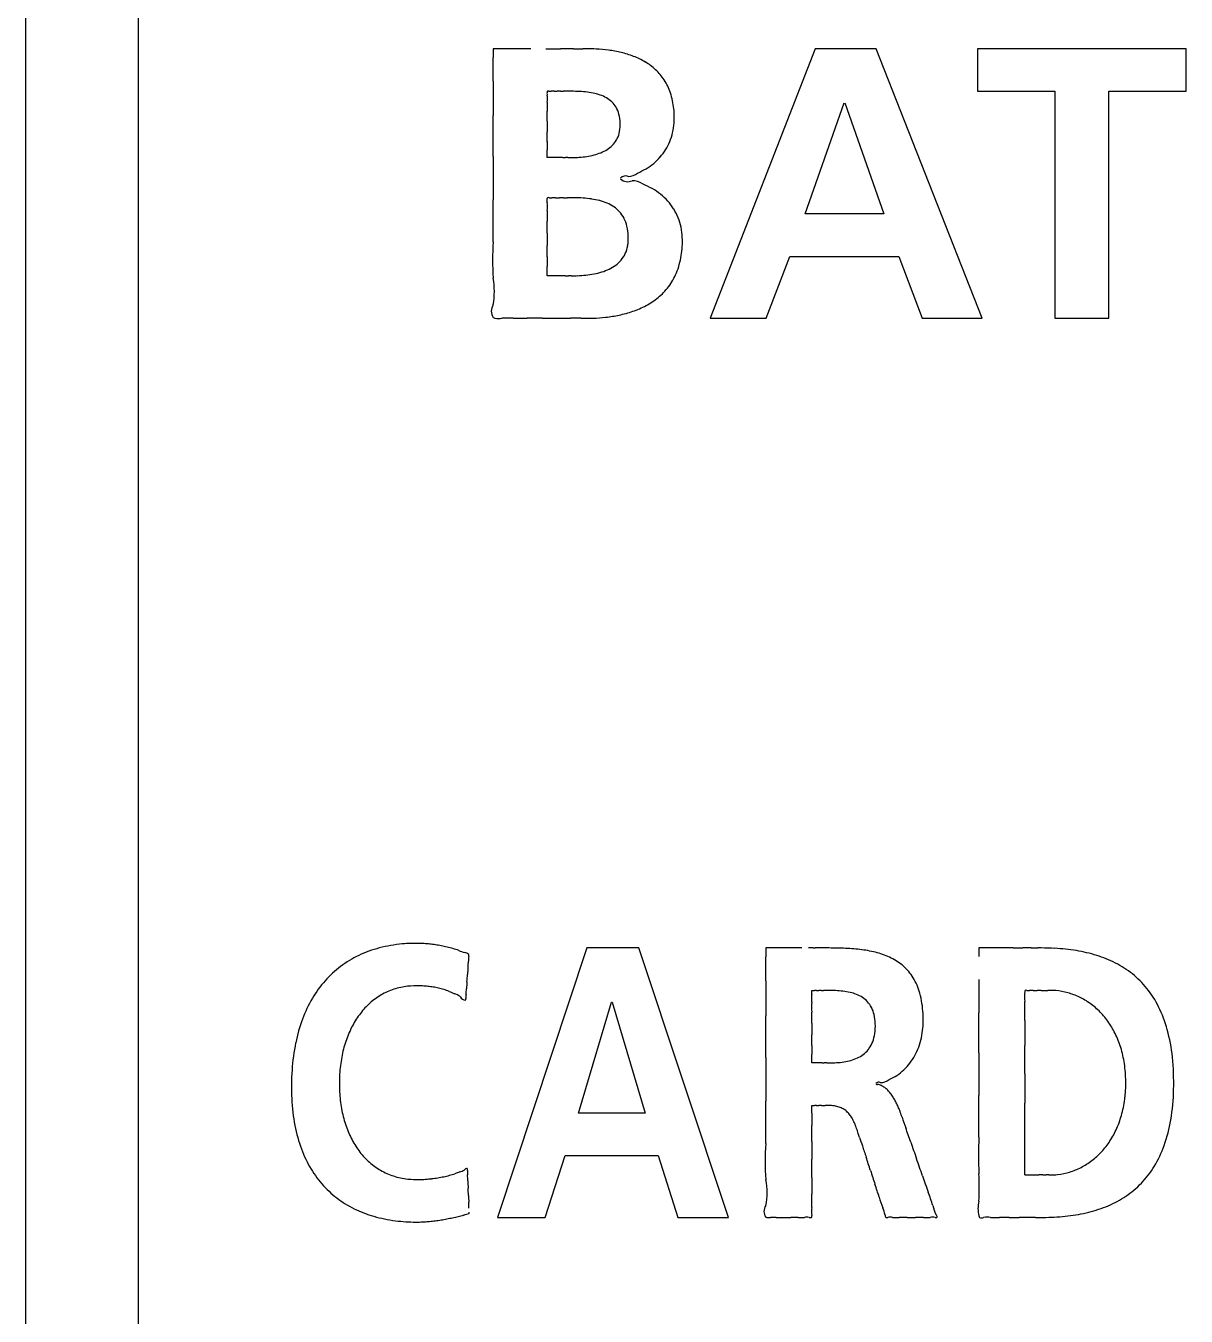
# Model space of a CAD drawing. Extents: x 174.2 to 222.4, y 163.3 to 260.6.
# Drawn here: x 174.17 to 179.33, y 239.5 to 245.24 of the extents above; entities that cross this region are included whole.
import ezdxf

# ---------------------------------------------------------------- set-up
doc = ezdxf.new("R2010")
doc.units = 0
doc.header["$LTSCALE"] = 23.1
doc.layers.get('0').update_dxf_attribs({"linetype": 'CONTINUOUS'})

msp = doc.modelspace()

# ---------------------------------------------------------------- linework, layer by layer
at = {"color": 7, "linetype": 'Continuous'}
for p, q in [((174.6734, 257.6355), (174.6734, 219.5144)), ((174.1734, 168.1355), (174.1734, 257.1355)), ((176.2514, 245.1361), (176.2514, 245.0971)), ((176.4187, 245.1361), (176.2514, 245.1361)), ((177.6833, 245.1361), (177.2164, 243.9376)), ((177.9546, 245.1361), (177.6833, 245.1361)), ((178.4252, 243.9376), (177.9546, 245.1361)), ((178.4056, 245.1361), (178.4056, 244.9474)), ((179.333, 245.1361), (178.4056, 245.1361)), ((179.333, 244.9474), (179.333, 245.1361)), ((176.4918, 244.9458), (176.4929, 244.9474)), ((178.4056, 244.9474), (178.7491, 244.9474)), ((178.7491, 244.9474), (178.7491, 243.9376)), ((178.9895, 243.9376), (178.9895, 244.9474)), ((178.9895, 244.9474), (179.333, 244.9474)), ((177.6387, 244.4013), (177.8122, 244.8959)), ((177.8156, 244.8959), (177.9891, 244.4013)), ((176.4918, 244.6519), (176.4918, 244.6864)), ((176.5605, 244.6519), (176.4918, 244.6519)), ((176.4918, 244.4715), (176.4932, 244.4733)), ((177.9891, 244.4013), (177.6387, 244.4013)), ((177.4653, 243.9376), (177.57, 244.2123)), ((177.57, 244.2123), (178.0559, 244.2123)), ((178.0559, 244.2123), (178.1591, 243.9376)), ((176.4918, 244.1266), (176.4918, 244.167)), ((176.5714, 244.1266), (176.4918, 244.1266)), ((176.5359, 243.9376), (176.5952, 243.9376)), ((177.2164, 243.9376), (177.4653, 243.9376)), ((178.1591, 243.9376), (178.4252, 243.9376)), ((178.7491, 243.9376), (178.9895, 243.9376)), ((176.6684, 241.136), (176.2715, 239.9375)), ((176.8989, 241.136), (176.6684, 241.136)), ((177.2985, 239.9375), (176.8989, 241.136)), ((177.4635, 241.136), (177.4635, 241.0963)), ((177.6234, 241.136), (177.4635, 241.136)), ((178.4109, 241.136), (178.4109, 241.0982)), ((178.5636, 241.136), (178.4109, 241.136)), ((177.6678, 240.9455), (177.6686, 240.9473)), ((177.6686, 240.9473), (177.673, 240.9473)), ((176.6305, 240.4012), (176.7778, 240.8957)), ((176.7778, 240.8957), (176.7807, 240.8957)), ((176.7807, 240.8957), (176.928, 240.4012)), ((177.6678, 240.6244), (177.6678, 240.6621)), ((177.7149, 240.6244), (177.6678, 240.6244)), ((177.7345, 240.6244), (177.7308, 240.6244)), ((177.6678, 240.4318), (177.6685, 240.4355)), ((177.6685, 240.4355), (177.6728, 240.4355)), ((176.928, 240.4012), (176.6305, 240.4012)), ((178.6152, 240.1265), (178.6152, 240.3239)), ((176.4831, 239.9375), (176.5721, 240.2122)), ((176.5721, 240.2122), (176.985, 240.2122)), ((176.985, 240.2122), (177.0725, 239.9375)), ((178.6152, 240.1265), (178.6775, 240.1265)), ((176.1451, 239.9547), (176.1448, 239.9613)), ((176.2715, 239.9375), (176.4831, 239.9375)), ((177.0725, 239.9375), (177.2985, 239.9375))]:
    msp.add_line(p, q, dxfattribs=at)
for centre, radius, start, end in [((176.519, 603.3324), 358.1963, 269.99478, 270.00522), ((176.5799, 157.3988), 87.7373, 89.981543, 90.018457), ((176.6289, 264.5667), 19.4306, 269.93891, 270.06109), ((176.6596, 241.9259), 3.2102, 89.82162, 90.17838), ((176.6676, 244.2373), 0.8988, 87.33146, 89.87243), ((176.6778, 244.482), 0.6539, 82.39065, 87.22753), ((176.6921, 244.5825), 0.5525, 76.53888, 82.47801), ((176.7201, 244.6985), 0.4331, 68.91117, 76.5727), ((-823.5465, 245.0447), 999.7978, 359.996995, 0.003005), ((176.754, 244.7858), 0.3394, 59.19866, 68.95087), ((176.7868, 244.8411), 0.2752, 47.14024, 59.17882), ((176.8058, 244.8625), 0.2465, 33.1977, 46.99041), ((465.3878, 244.916), 289.1365, 179.984883, 180.015117), ((176.5173, 244.9377), 0.0267, 162.42858, 197.57142), ((176.496, 244.9402), 0.00775, 66.98385, 113.01615), ((176.5041, 244.9862), 0.0392, 262.5164, 277.4836), ((176.5157, 244.7784), 0.1691, 87.79377, 92.20623), ((176.5295, 245.6234), 0.6761, 269.3859, 270.6141), ((176.544, 242.373), 2.5744, 89.83724, 90.16276), ((176.558, 254.5239), 9.5765, 269.95985, 270.04015), ((176.5702, 197.8342), 47.1132, 89.99339, 90.00661), ((176.5791, 217.0565), 27.8909, 89.99282, 90.00718), ((176.5831, 242.6282), 2.3192, 89.79227, 90.01288), ((176.5894, 243.9968), 0.9505, 87.74021, 89.87277), ((176.6053, 244.3894), 0.5576, 84.16821, 87.77659), ((176.7976, 244.8583), 0.2557, 18.67909, 32.97663), ((177.1413, 244.8794), 0.6498, 178.23403, 181.76597), ((176.3456, 244.9145), 0.147, 354.09776, 5.90224), ((176.626, 244.5889), 0.3571, 78.74254, 84.21467), ((176.6496, 244.706), 0.2376, 70.9522, 78.81037), ((176.6737, 244.7755), 0.164, 60.18016, 71.00759), ((176.6935, 244.8103), 0.124, 46.25083, 60.11925), ((176.7017, 244.8197), 0.1115, 30.26865, 45.95474), ((176.7325, 244.838), 0.3239, 5.5866, 18.38188), ((94.7669, 244.7487), 81.4846, 359.935977, 0.064023), ((173.8615, 244.8366), 2.6304, 359.50339, 0.49661), ((176.6889, 244.8132), 0.1259, 14.69355, 29.90229), ((176.6413, 244.8012), 0.175, 1.76176, 14.53738), ((176.706, 244.8315), 0.3509, 355.84683, 6.22489), ((186.5848, 244.7903), 10.093, 179.86694, 180.13306), ((176.6472, 244.7984), 0.1692, 349.81715, 2.76841), ((176.7711, 244.8273), 0.2857, 346.98832, 355.743), ((139.358, 244.7449), 37.1339, 359.96614, 0.03386), ((308.0153, 244.7047), 131.5235, 179.99202, 180.00798), ((176.7011, 244.7873), 0.114, 318.83814, 334.05224), ((176.6921, 244.791), 0.1237, 334.35679, 349.50655), ((176.8071, 244.8182), 0.2485, 328.16305, 337.53862), ((176.7995, 244.8211), 0.2567, 337.57724, 346.90284), ((198.337, 244.5609), 22.0858, 179.74906, 180.25094), ((176.6052, 245.061), 0.4085, 275.27778, 279.99742), ((176.6236, 244.9577), 0.3035, 279.9545, 286.19161), ((176.6466, 244.8793), 0.2219, 286.13022, 294.3722), ((176.6711, 244.8257), 0.1629, 294.32561, 305.10683), ((176.6916, 244.7964), 0.1271, 305.14945, 318.60303), ((176.8111, 244.8156), 0.2437, 318.70613, 328.17039), ((176.5672, 303.1628), 58.5108, 269.993506, 270.006494), ((176.5788, 231.4464), 13.2055, 89.97828, 90.02172), ((176.5865, 247.0056), 2.3537, 269.93491, 270.06509), ((176.5888, 245.3692), 0.7173, 270.02995, 271.64118), ((176.5943, 245.1732), 0.5212, 271.65128, 275.33363), ((176.13, 246.1249), 1.7204, 296.35125, 297.77022), ((176.8174, 244.799), 0.2271, 300.18628, 310.61759), ((176.7903, 244.8353), 0.2723, 309.96914, 318.49071), ((176.8402, 244.5416), 0.0294, 66.83986, 138.86492), ((176.8494, 244.5895), 0.0448, 225.52208, 296.06933), ((176.8465, 244.6512), 0.0827, 273.70335, 304.79071), ((176.8655, 244.4541), 0.0953, 57.94496, 87.82907), ((176.4607, 243.5245), 1.1082, 63.30957, 65.73991), ((176.8413, 244.3026), 0.2422, 50.33224, 61.07241), ((176.8182, 244.27), 0.2821, 41.94948, 50.93286), ((170.522, 244.3708), 5.7302, 359.06683, 0.93317), ((176.5207, 244.462), 0.0304, 161.81939, 198.18062), ((176.3261, 244.4348), 0.1667, 353.89121, 6.10879), ((176.4969, 244.4645), 0.00955, 67.17734, 112.82266), ((176.5068, 244.5212), 0.0483, 262.57641, 277.42359), ((176.521, 244.265), 0.2085, 87.81138, 92.18862), ((176.5378, 245.3069), 0.8336, 269.39087, 270.60913), ((176.5557, 241.2941), 3.1792, 89.83881, 90.16119), ((176.5728, 256.5814), 12.1081, 269.96116, 270.03884), ((176.5877, 123.4624), 121.0109, 89.996851, 90.003149), ((176.5986, 230.8017), 13.6716, 89.98208, 90.01792), ((176.6034, 243.1309), 1.3424, 89.59432, 90.02137), ((176.6086, 243.8096), 0.6637, 86.30944, 89.62833), ((176.6215, 244.0027), 0.4702, 81.74386, 86.36541), ((176.6419, 244.1415), 0.3298, 75.39335, 81.78412), ((176.6658, 244.2325), 0.2357, 66.85697, 75.44506), ((176.6897, 244.2883), 0.1751, 55.73392, 66.87206), ((176.7075, 244.3148), 0.1431, 42.1908, 55.63086), ((176.8394, 244.2903), 0.2527, 31.85717, 41.75619), ((177.2284, 244.3935), 0.7369, 178.17216, 181.82784), ((176.7115, 244.3193), 0.1372, 27.4252, 41.93482), ((176.6916, 244.3098), 0.1592, 13.41202, 27.16795), ((176.8387, 244.2897), 0.2537, 11.92484, 31.85413), ((173.509, 244.3433), 2.983, 359.48599, 0.51401), ((187.9374, 244.289), 11.4456, 179.86228, 180.13772), ((176.6347, 244.2966), 0.2176, 1.66196, 13.31529), ((176.8021, 244.2833), 0.2908, 2.58295, 11.67699), ((177.6532, 244.1967), 1.4041, 176.6999, 183.3001), ((134.3813, 244.2357), 42.1106, 359.96495, 0.03505), ((176.7071, 244.2851), 0.1447, 335.37907, 349.97568), ((176.6515, 244.2939), 0.2009, 350.28684, 2.58266), ((176.7119, 244.2792), 0.3811, 350.44471, 2.58656), ((325.6422, 244.1885), 149.1504, 179.991741, 180.008259), ((176.7197, 244.28), 0.1311, 320.28804, 335.11988), ((176.7463, 244.2695), 0.3456, 337.84844, 351.09151), ((176.641, 244.4465), 0.3174, 280.69641, 287.2254), ((176.6655, 244.3685), 0.2356, 287.16928, 295.68192), ((176.691, 244.3155), 0.1768, 295.64951, 306.60091), ((176.7117, 244.2874), 0.1419, 306.66343, 320.05197), ((175.9447, 244.0566), 0.3123, 349.06459, 10.93541), ((176.5791, 303.1178), 58.9912, 269.992538, 270.007462), ((176.5926, 230.8126), 13.3139, 89.97504, 90.02496), ((176.6015, 246.4995), 2.373, 269.9252, 270.0748), ((176.6041, 244.8486), 0.722, 270.03769, 271.80157), ((176.61, 244.6566), 0.53, 271.82057, 275.79424), ((176.6213, 244.5491), 0.4219, 275.73412, 280.7374), ((176.8057, 244.2473), 0.2822, 323.03913, 337.46947), ((176.778, 244.2824), 0.3268, 297.96568, 309.34314), ((176.8042, 244.2496), 0.2848, 309.4511, 322.84629), ((176.2969, 243.9688), 0.0537, 147.85204, 212.14796), ((176.7413, 244.3515), 0.405, 288.88848, 297.97185), ((176.2647, 243.9673), 0.0302, 243.91865, 259.56895), ((176.275, 244.0515), 0.115, 262.12432, 277.87568), ((176.3156, 243.3685), 0.5697, 87.49615, 92.50385), ((176.3713, 246.361), 2.4236, 269.27079, 270.72921), ((176.4358, 234.3094), 9.6282, 89.79991, 90.20009), ((176.5026, 282.6051), 38.6675, 269.95076, 270.04924), ((176.6181, 210.5539), 33.3837, 89.96069, 90.03931), ((176.654, 249.7421), 5.8045, 269.87194, 270.12806), ((176.666, 244.9908), 1.0532, 270.04832, 271.62788), ((176.6744, 244.6292), 0.6916, 271.7833, 276.42101), ((176.6828, 244.5659), 0.6277, 276.31338, 281.84293), ((176.7077, 244.4484), 0.5076, 281.81405, 288.93707), ((175.9092, 240.5102), 0.6465, 88.85228, 95.48864), ((175.9102, 240.6139), 0.5428, 86.30207, 88.74608), ((175.8578, 240.6741), 0.4747, 115.46179, 126.84633), ((175.8771, 240.6323), 0.5208, 104.66156, 115.40344), ((175.9039, 240.525), 0.6313, 95.14132, 104.54609), ((175.909, 240.6033), 0.5535, 83.71744, 86.24254), ((175.9037, 240.552), 0.6051, 81.34566, 83.75061), ((175.8991, 240.5232), 0.6343, 78.96434, 81.32852), ((175.9122, 240.5862), 0.5699, 76.36304, 79.04922), ((175.84, 240.3071), 0.8581, 74.26176, 76.06728), ((176.0074, 240.8813), 0.2601, 69.46787, 75.4517), ((176.1692, 241.2753), 0.1661, 244.85343, 254.20056), ((176.1244, 241.09), 0.0255, 40.85882, 90.99321), ((176.1202, 241.1037), 0.0237, 344.6741, 7.06028), ((177.6636, 82.3053), 158.8307, 89.99617, 90.00383), ((177.679, 265.7763), 24.6403, 269.98903, 270.01097), ((177.706, 231.7479), 9.3882, 89.75971, 90.13624), ((177.7399, 239.3768), 1.7592, 87.42515, 89.82086), ((177.7804, 240.2647), 0.8704, 82.69703, 87.46741), ((177.8257, 240.6122), 0.52, 75.08334, 82.77542), ((177.873, 240.7883), 0.3376, 63.83858, 75.15625), ((178.5851, 642.7896), 401.6536, 269.996932, 270.003068), ((178.6255, 141.9384), 99.1976, 89.989088, 90.010912), ((178.6587, 263.5243), 22.3882, 269.9635, 270.0365), ((178.6806, 237.1457), 3.9903, 89.89063, 90.10937), ((178.6873, 239.9283), 1.2077, 87.07694, 89.95948), ((178.7049, 240.2754), 0.8602, 80.64977, 87.06953), ((178.7364, 240.462), 0.671, 72.76286, 80.71328), ((178.7788, 240.599), 0.5276, 62.94253, 72.755), ((175.8543, 240.6803), 0.4676, 126.95249, 138.469), ((178.7478, 240.846), 2.6162, 175.51958, 176.2148), ((175.476, 241.1121), 0.6665, 354.69117, 357.04321), ((176.2887, 241.077), 0.1471, 172.00017, 179.73422), ((-724.6384, 241.0428), 902.102, 359.996607, 0.003393), ((177.9118, 240.8681), 0.2488, 48.78503, 63.74974), ((177.9236, 240.8841), 0.2291, 31.53643, 48.36208), ((178.8155, 240.6718), 0.446, 51.41128, 62.88191), ((175.8819, 240.6569), 0.5038, 138.55699, 149.55765), ((179.8037, 240.7051), 3.6795, 175.62491, 176.10947), ((169.8133, 241.4592), 6.3394, 355.71808, 356.01631), ((438.1325, 240.9118), 260.669, 179.982946, 180.017054), ((177.8835, 240.8618), 0.2749, 15.3045, 31.12403), ((902.7542, 240.922), 724.3433, 179.994122, 180.005878), ((178.8304, 240.6922), 0.4208, 38.84017, 51.26607), ((175.9026, 240.6706), 0.2967, 111.28057, 123.14618), ((175.9028, 240.6698), 0.2975, 99.08345, 111.25061), ((175.9105, 240.609), 0.3588, 89.5152, 98.76675), ((175.9116, 240.474), 0.4938, 87.03159, 89.78135), ((175.9137, 240.4959), 0.4718, 84.27607, 87.14621), ((175.9206, 240.568), 0.3993, 80.82235, 84.22681), ((175.928, 240.6126), 0.3541, 76.97072, 80.85585), ((175.9215, 240.5888), 0.3787, 73.11598, 76.82577), ((175.9568, 240.6979), 0.2642, 68.06952, 73.55594), ((179.022, 247.7538), 7.4289, 246.46371, 246.66682), ((176.055, 240.8557), 0.0806, 52.46269, 72.24143), ((176.3368, 240.9049), 0.2073, 173.38488, 178.3495), ((175.1644, 241.0117), 0.97, 355.09616, 356.63823), ((177.7123, 240.9367), 0.0453, 168.76639, 191.23361), ((177.4164, 240.9114), 0.252, 356.2416, 3.7584), ((177.6767, 240.9748), 0.0278, 262.36631, 277.63369), ((177.6851, 240.8274), 0.1199, 87.75081, 92.24919), ((177.695, 241.4267), 0.4795, 269.374, 270.626), ((177.7056, 239.1207), 1.8266, 89.83416, 90.16584), ((177.7157, 247.7898), 6.8425, 269.95938, 270.04062), ((177.7245, 201.331), 39.6162, 89.99431, 90.00569), ((177.7309, 227.3669), 13.5804, 89.98933, 90.01067), ((177.7337, 239.2833), 1.6639, 89.73679, 90.0091), ((177.7391, 240.1965), 0.7507, 87.31235, 89.82422), ((177.7532, 240.4913), 0.4556, 83.23746, 87.35273), ((177.772, 240.6476), 0.2981, 77.15645, 83.28374), ((177.7932, 240.7396), 0.2038, 68.59024, 77.21504), ((177.8139, 240.7923), 0.1472, 57.09094, 68.60903), ((177.739, 240.8236), 0.4244, 2.75223, 15.13398), ((178.8577, 240.9205), 0.2435, 174.71423, 185.28577), ((178.623, 240.9429), 0.00775, 145.93232, 179.92418), ((178.6203, 240.9381), 0.00989, 67.94935, 112.05065), ((178.6303, 240.9975), 0.0506, 262.89693, 277.10307), ((178.6445, 240.7286), 0.2188, 87.90827, 92.09173), ((178.6614, 241.8229), 0.8757, 269.4184, 270.5816), ((178.6792, 237.5651), 3.3822, 89.84802, 90.15198), ((178.6964, 256.8874), 15.9401, 269.97041, 270.02959), ((178.7113, 257.6626), 16.7153, 269.97713, 270.02287), ((178.7223, 238.4651), 2.4821, 89.90098, 90.09902), ((178.7267, 240.5225), 0.4247, 88.22973, 90.01298), ((178.7296, 240.6586), 0.2886, 77.16591, 87.968), ((178.7265, 240.6433), 0.3042, 66.91274, 77.23793), ((178.8025, 240.6715), 0.4556, 26.41538, 38.66879), ((175.9529, 240.6158), 0.5858, 149.61318, 159.62418), ((175.9377, 240.6317), 0.3492, 134.57889, 144.9332), ((175.9114, 240.658), 0.312, 123.23981, 134.54399), ((176.1311, 240.9354), 0.0313, 210.2959, 266.26562), ((176.1018, 240.9095), 0.0278, 348.9696, 2.76479), ((178.7831, 240.873), 1.1155, 178.87599, 181.12401), ((177.8289, 240.8159), 0.1192, 42.88411, 56.96263), ((177.8305, 240.8183), 0.1163, 27.47584, 42.56713), ((177.8096, 240.8082), 0.1396, 13.1482, 27.21581), ((177.2497, 240.8561), 1.3662, 358.23829, 1.76171), ((178.7226, 240.6347), 0.3136, 56.66522, 66.87396), ((178.7135, 240.621), 0.3301, 46.65973, 56.65395), ((178.7071, 240.6252), 0.5616, 15.2475, 26.31427), ((176.0743, 240.5708), 0.7153, 159.6292, 168.48031), ((175.9816, 240.6009), 0.4028, 144.9424, 154.28697), ((104.0916, 240.7418), 73.372, 359.927866, 0.072134), ((173.1518, 240.8262), 4.5161, 359.68393, 0.31607), ((177.7465, 240.7939), 0.2043, 1.66477, 13.00307), ((177.7239, 240.8154), 0.4399, 355.3929, 3.72811), ((-26.0975, 240.7587), 204.5085, 359.975056, 0.024944), ((184.6681, 240.7584), 6.0531, 179.47336, 180.52664), ((178.6986, 240.6054), 0.3516, 36.87113, 46.6403), ((178.6748, 240.5877), 0.3813, 27.36996, 36.85208), ((176.0417, 240.5719), 0.4695, 154.27967, 162.69422), ((194.9962, 240.7757), 17.3284, 179.91531, 180.08469), ((177.7762, 240.7798), 0.174, 339.47445, 351.97964), ((177.7099, 240.79), 0.241, 351.78294, 2.35663), ((177.8258, 240.8091), 0.3378, 347.56333, 355.05774), ((178.6382, 240.569), 0.4224, 18.24072, 27.34933), ((178.5064, 240.571), 0.7695, 5.94255, 15.20759), ((176.2741, 240.5306), 0.9192, 168.51334, 176.03864), ((176.1117, 240.5499), 0.543, 162.6756, 170.33898), ((113.9135, 240.7261), 63.7543, 359.978449, 0.021551), ((403.4777, 240.6821), 225.8099, 179.994921, 180.005079), ((177.815, 240.7658), 0.1326, 324.93641, 339.26453), ((177.8505, 240.8036), 0.3126, 339.74812, 347.58254), ((154.1061, 240.6394), 24.5092, 359.85192, 0.14808), ((178.5861, 240.5519), 0.4773, 9.56348, 18.22955), ((176.1925, 240.5362), 0.6249, 170.34089, 177.3553), ((197.3129, 240.5517), 19.8496, 179.71775, 180.28225), ((177.7962, 240.8067), 0.1766, 287.64296, 297.5931), ((177.8141, 240.7721), 0.1376, 297.63598, 310.17514), ((177.8231, 240.7608), 0.1232, 310.38192, 324.65821), ((177.8983, 240.7813), 0.2596, 322.62827, 331.5625), ((177.8727, 240.7955), 0.2889, 331.50434, 339.7307), ((233.996, 240.5746), 55.5852, 179.90198, 180.09802), ((178.215, 240.5385), 1.0626, 358.29671, 6.06213), ((176.3961, 240.518), 1.0418, 175.81019, 182.94552), ((177.7194, 309.982), 69.3576, 269.996248, 270.003752), ((177.7274, 224.9709), 15.6535, 89.98745, 90.01255), ((177.7346, 241.4333), 0.8088, 269.98918, 271.39144), ((177.7423, 241.1344), 0.5098, 271.34193, 275.01578), ((177.7567, 240.9739), 0.3487, 274.96679, 280.29322), ((177.7757, 240.8706), 0.2437, 280.24709, 287.68073), ((177.9451, 240.7292), 0.1895, 302.54332, 314.531), ((177.8958, 240.7846), 0.2636, 313.73326, 322.38752), ((178.507, 240.5389), 0.5574, 1.47715, 9.52934), ((176.2315, 240.5332), 0.664, 177.25335, 184.03915), ((177.9659, 240.5229), 0.016, 63.47202, 139.35955), ((177.9578, 240.5338), 0.0056, 223.44175, 299.8076), ((177.9623, 240.5051), 0.0238, 51.00011, 94.05655), ((177.9734, 240.6004), 0.0633, 269.61117, 307.55689), ((177.4526, 241.6162), 1.2038, 297.6892, 299.59234), ((272.6579, 240.511), 94.0427, 179.960323, 180.039677), ((178.4839, 240.5363), 0.5806, 353.69709, 1.67307), ((176.168, 240.5279), 0.6003, 183.95957, 191.10715), ((177.7972, 240.195), 0.3748, 58.59524, 61.27438), ((177.9429, 240.443), 0.0873, 43.52327, 55.39014), ((177.8893, 240.3883), 0.1638, 37.90229, 44.47244), ((177.8656, 240.3708), 0.1933, 31.92657, 37.69236), ((177.8001, 240.3294), 0.2708, 27.82291, 32.02993), ((163.9246, 240.387), 14.4866, 359.63416, 0.36584), ((178.5569, 240.5279), 0.5071, 345.31504, 353.73248), ((178.3178, 240.5278), 0.9597, 350.61644, 358.74994), ((176.2054, 240.5057), 0.8506, 182.77945, 190.83841), ((176.0816, 240.5109), 0.5122, 191.10648, 199.03859), ((172.3303, 240.3601), 5.1341, 358.95297, 1.04703), ((176.7319, 240.4166), 0.936, 359.07072, 0.92927), ((177.6765, 240.4688), 0.0335, 263.65923, 276.34077), ((177.6849, 240.29), 0.1455, 88.13033, 91.86967), ((177.695, 241.0182), 0.5827, 269.48071, 270.51929), ((177.7055, 238.1886), 2.2469, 89.86482, 90.13518), ((177.7156, 251.0097), 10.5742, 269.97395, 270.02605), ((177.7243, 251.1939), 10.7584, 269.97976, 270.02024), ((177.7303, 238.9043), 1.5311, 89.91468, 90.08532), ((177.7326, 240.0792), 0.3562, 88.1629, 89.99238), ((177.7379, 240.2319), 0.2035, 81.31403, 88.2733), ((177.7483, 240.2992), 0.1354, 72.24548, 81.38707), ((177.7588, 240.3326), 0.1004, 60.97703, 72.13844), ((177.7631, 240.341), 0.0909, 48.93617, 60.74277), ((177.755, 240.3324), 0.1027, 38.00117, 48.71261), ((177.7298, 240.2922), 0.3504, 24.56959, 27.8372), ((177.609, 240.237), 0.4831, 22.23204, 24.56588), ((177.635, 240.2463), 0.4556, 20.42724, 22.38724), ((-167.3858, 240.3849), 346.0011, 359.989903, 0.010097), ((182.7707, 240.3741), 5.1029, 179.69329, 180.30671), ((177.7248, 240.309), 0.1409, 29.48155, 37.93009), ((177.6529, 240.2682), 0.2236, 23.55572, 29.50649), ((177.5112, 240.2058), 0.3785, 19.67455, 23.65433), ((177.2274, 240.1018), 0.888, 18.46639, 19.98765), ((183.157, 242.1311), 5.3793, 198.96306, 199.49098), ((178.6201, 240.5116), 0.4418, 336.33835, 345.289), ((178.6049, 240.4807), 0.6686, 340.52275, 350.58898), ((176.0124, 240.4692), 0.6542, 190.87422, 200.33562), ((176.0108, 240.4864), 0.4373, 199.0243, 207.84139), ((156.6931, 240.3113), 20.9747, 359.90287, 0.09713), ((177.0693, 240.0481), 0.8476, 18.07913, 19.65675), ((171.5547, 238.2304), 6.6541, 18.06047, 18.22156), ((158.1748, 233.356), 21.0993, 19.13499, 19.31906), ((178.6622, 240.4933), 0.3959, 326.97482, 336.32248), ((175.9019, 240.4285), 0.5365, 200.36268, 210.95572), ((175.9556, 240.4572), 0.3749, 207.84432, 217.67014), ((178.7117, 240.1858), 1.2508, 176.3111, 183.6889), ((221.7274, 240.2358), 44.0596, 179.94811, 180.05189), ((220.2331, 254.149), 44.561, 198.11573, 198.1663), ((594.3412, 376.6739), 438.2223, 198.137497, 198.14453), ((205.834, 249.9006), 29.3499, 199.15066, 199.30339), ((181.9882, 240.2132), 3.5782, 178.69901, 181.30099), ((178.6907, 240.4749), 0.3621, 317.28649, 326.95437), ((178.7548, 240.4281), 0.5098, 328.85583, 340.48161), ((175.9199, 240.4299), 0.3299, 217.69795, 228.50407), ((175.903, 240.4113), 0.3048, 228.56531, 240.11918), ((156.2887, 240.1555), 21.3792, 359.89186, 0.10814), ((141.9051, 228.3754), 37.8983, 18.09408, 18.18794), ((167.9491, 236.6033), 10.8009, 19.01237, 19.44167), ((178.7197, 240.4441), 0.3195, 297.21523, 307.34163), ((178.7086, 240.4585), 0.3377, 307.35541, 317.26681), ((175.8456, 240.3955), 0.4712, 211.03699, 222.39712), ((175.9017, 240.4101), 0.3031, 240.22012, 252.01269), ((175.9007, 240.7287), 0.6239, 282.10987, 284.52019), ((175.9782, 240.4401), 0.3251, 284.04109, 288.45191), ((176.8068, 238.1332), 2.1261, 109.32449, 109.95495), ((176.0873, 240.2022), 0.0646, 284.27488, 303.32785), ((176.1384, 240.1348), 0.0206, 95.79909, 139.52412), ((176.1179, 240.1499), 0.0192, 348.80602, 16.20032), ((176.2586, 240.1417), 0.1219, 177.88813, 187.11822), ((175.5832, 240.0888), 0.5557, 1.10812, 3.89823), ((187.1539, 243.1344), 9.6966, 197.95129, 198.33073), ((177.6046, 240.0707), 0.8086, 355.65042, 4.34958), ((178.6863, 148.424), 91.7025, 89.994518, 90.005482), ((178.7028, 262.7745), 22.648, 269.9805, 270.0195), ((178.7163, 235.0149), 5.1115, 89.93479, 90.06521), ((178.7252, 241.0375), 0.911, 269.80459, 270.19541), ((178.7275, 240.4464), 0.3199, 270.15608, 276.10931), ((178.7292, 240.4199), 0.2934, 276.31954, 286.96008), ((178.7252, 240.4338), 0.3079, 286.91861, 297.18432), ((178.8204, 240.3897), 0.4338, 316.24704, 328.71381), ((175.8314, 240.3836), 0.4527, 222.50036, 233.99652), ((175.9076, 240.4294), 0.3233, 252.07036, 263.64588), ((175.9143, 240.4971), 0.3913, 263.77254, 271.38574), ((175.9125, 240.6249), 0.5191, 271.23836, 274.20561), ((175.9076, 240.6998), 0.5942, 274.15433, 276.79299), ((175.9047, 240.7233), 0.6178, 276.79867, 279.34157), ((175.9126, 240.6789), 0.5728, 279.28767, 281.99329), ((178.4129, 240.1833), 2.2757, 182.10797, 182.89837), ((167.3636, 239.6682), 8.7856, 2.39676, 2.60958), ((177.1954, 240.0476), 0.2743, 347.84436, 12.15564), ((183.3928, 240.0783), 5.725, 179.63065, 180.36935), ((175.611, 239.287), 2.4706, 17.44311, 18.83892), ((180.849, 241.0194), 2.8341, 198.46028, 199.99376), ((178.8283, 240.3838), 0.424, 303.91194, 316.07613), ((175.8448, 240.4034), 0.4766, 234.09168, 245.05869), ((208.5569, 241.4373), 32.4456, 182.476, 182.53034), ((176.3234, 240.0118), 1.3448, 358.74031, 1.25969), ((178.5365, 240.1876), 0.5906, 195.71518, 200.56685), ((177.5562, 239.7974), 0.6784, 16.56544, 21.88861), ((178.553, 239.9766), 0.1458, 167.0145, 192.9855), ((178.8024, 240.4241), 0.4719, 292.94007, 303.79701), ((175.8705, 240.4597), 0.5386, 245.09978, 255.11902), ((175.7304, 241.442), 1.544, 284.64029, 285.58031), ((61.0521, 234.9606), 115.2013, 2.496751, 2.509591), ((177.4996, 239.9642), 0.0442, 144.54807, 215.45193), ((177.933, 239.9639), 0.2658, 176.04652, 183.95348), ((177.8721, 239.9259), 0.1239, 10.33865, 25.94338), ((178.3454, 240.0169), 0.1413, 190.60185, 207.8522), ((178.2085, 239.9392), 0.0167, 353.9757, 44.11074), ((178.7213, 240.6851), 0.7461, 276.58817, 283.83838), ((178.7619, 240.5205), 0.5765, 283.83467, 292.91063), ((175.8995, 240.5717), 0.6542, 255.18238, 263.86256), ((175.9096, 240.6389), 0.7221, 263.64063, 270.69121), ((175.9108, 240.5363), 0.6195, 270.69047, 273.03522), ((175.9101, 240.532), 0.6152, 273.11925, 275.49671), ((175.9007, 240.6337), 0.7174, 275.47196, 277.52257), ((175.8895, 240.7178), 0.8022, 277.52708, 279.36812), ((175.8715, 240.8273), 0.9132, 279.36481, 280.98513), ((175.8468, 240.9546), 1.0429, 280.98474, 282.40279), ((175.8141, 241.1035), 1.1954, 282.39974, 283.63293), ((175.7596, 241.3277), 1.426, 283.63903, 284.66637), ((177.4711, 239.9629), 0.0255, 252.80761, 264.09271), ((177.4768, 240.0411), 0.1039, 265.40142, 274.59858), ((177.4978, 239.4305), 0.5072, 88.56556, 91.43444), ((177.526, 242.2931), 2.3557, 269.62392, 270.37608), ((177.5581, 259.1228), 19.1853, 269.95034, 270.04966), ((177.5909, 238.3462), 1.5914, 89.41676, 90.58324), ((177.6213, 240.3114), 0.3741, 267.82933, 272.17067), ((177.646, 239.8547), 0.0834, 82.73865, 97.26135), ((177.6618, 239.9508), 0.0143, 248.23914, 291.76086), ((177.6556, 239.9425), 0.0126, 336.41788, 14.04414), ((178.0092, 239.9473), 0.0152, 176.76615, 219.98099), ((178.0019, 239.9524), 0.0155, 253.81464, 286.18536), ((178.0168, 239.8324), 0.1057, 84.26387, 95.73613), ((178.0424, 240.4248), 0.4876, 268.23586, 271.76414), ((178.075, 238.0308), 1.9068, 89.46874, 90.53126), ((178.1113, 244.1354), 4.1979, 269.74655, 270.25345), ((178.1475, 237.7841), 2.1534, 89.5296, 90.4704), ((178.1802, 240.4972), 0.5599, 268.46377, 271.53623), ((178.2058, 239.8168), 0.1211, 84.99922, 95.00078), ((178.2207, 239.9544), 0.0174, 255.63317, 284.36683), ((178.4265, 239.9478), 0.016, 194.44778, 220.10124), ((178.4233, 239.9583), 0.0227, 246.32252, 293.67748), ((178.4478, 239.8235), 0.115, 82.32851, 97.67149), ((178.4827, 240.4334), 0.4963, 267.73934, 272.26066), ((178.524, 237.9527), 1.9849, 89.37098, 90.62902), ((178.5678, 247.53), 7.5925, 269.83404, 270.16596), ((178.61, 209.6636), 30.2739, 89.96181, 90.03819), ((178.6465, -39.6629), 279.6004, 89.996648, 90.003352), ((178.6734, 255.2252), 15.2878, 269.96059, 270.03941), ((178.6849, 241.7098), 1.7723, 269.96752, 270.79464), ((178.6963, 240.8907), 0.9531, 270.79642, 276.66615)]:
    msp.add_arc(centre, radius, start, end, dxfattribs=at)

doc.saveas('drawing.dxf')
